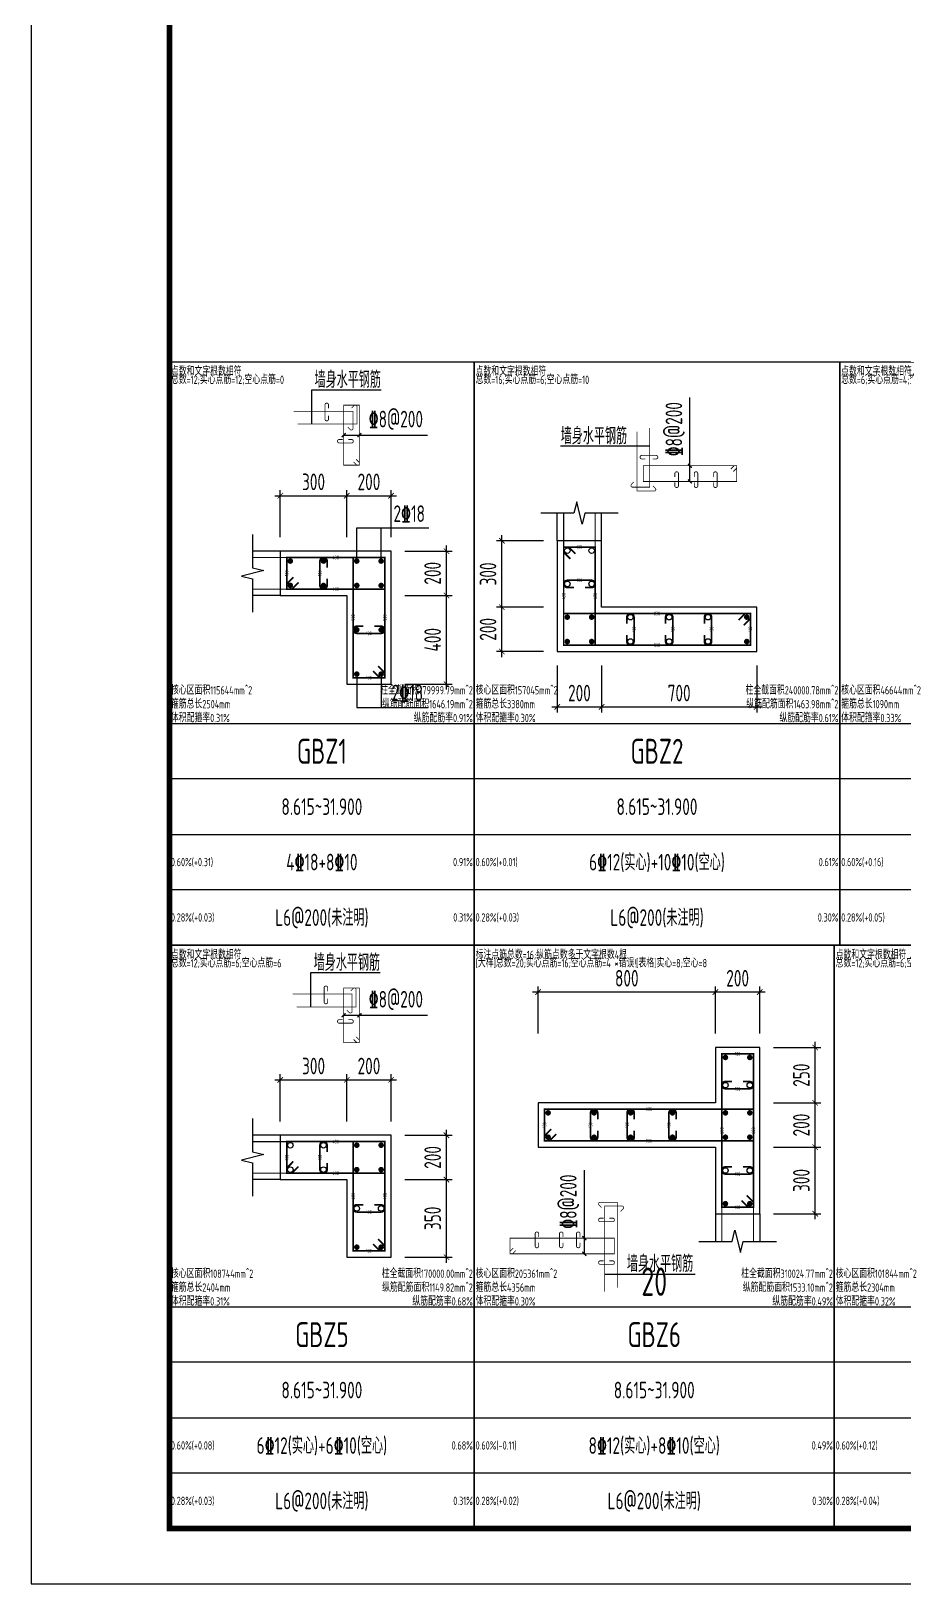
# Model space of a CAD drawing. Extents: x -668857 to 143095, y -247466 to 228182.
# Drawn here: x -341719 to -325943, y -40342 to -12313 of the extents above; entities that cross this region are included whole.
import ezdxf
from ezdxf.enums import TextEntityAlignment as Align

# ---------------------------------------------------------------- set-up
doc = ezdxf.new("R2010")
doc.units = 0
doc.header["$LTSCALE"] = 1000
doc.layers.get('0').update_dxf_attribs({"linetype": 'CONTINUOUS'})
doc.layers.get('DEFPOINTS').update_dxf_attribs({"linetype": 'CONTINUOUS'})
for name, color, linetype in [('-TK', 7, 'CONTINUOUS'), ('COLU_DE_DIM', 3, 'CONTINUOUS'), ('COLU_DE_TH', 7, 'CONTINUOUS'), ('LABEL', 1, 'CONTINUOUS'), ('LINK', 6, 'CONTINUOUS'), ('LINK-INDEX', 6, 'CONTINUOUS'), ('link-墙筋', 6, 'CONTINUOUS'), ('REIN', 6, 'CONTINUOUS'), ('TAB', 7, 'CONTINUOUS'), ('TAB_TEXT', 7, 'CONTINUOUS'), ('TEXT25', 2, 'CONTINUOUS'), ('THIN', 7, 'CONTINUOUS'), ('z-计算配筋', 7, 'CONTINUOUS')]:
    doc.layers.add(name, color=color, linetype=linetype)
doc.layers.add('箍筋长度', color=3, linetype='CONTINUOUS', plot=False)
doc.layers.add('配箍校核', color=34, linetype='CONTINUOUS', plot=False)
doc.styles.add('BW_Rein', font='Tssdeng.shx', dxfattribs={"width": 0.7, "bigfont": 'hztxt.shx'})
doc.styles.add('TSSD_DIMENSION', font='Tssdeng.shx', dxfattribs={"width": 0.7, "bigfont": 'tssdchn.shx'})
doc.styles.add('TSSD_REIN', font='tssdeng.shx', dxfattribs={"width": 0.7, "height": 300, "bigfont": 'tssdchn.shx'})
doc.dimstyles.new('TSSD_25_100', dxfattribs={"dimtxt": 300, "dimasz": 100, "dimexe": 100, "dimexo": 250, "dimgap": 100, "dimtad": 1, "dimdec": 0, "dimlfac": 0.25, "dimzin": 0, "dimdsep": 46, "dimtxsty": 'TSSD_DIMENSION', "dimblk": 'ARCHTICK', "dimcen": 0, "dimdle": 100, "dimclrt": 7, "dimadec": 0, "dimazin": 0, "dimtfac": 1, "dimtdec": 0, "dimtix": 1, "dimtmove": 2, "dimatfit": 3, "dimldrblk": 'ARCHTICK', "dimfxl": 0, "dimtolj": 1, "dimtzin": 0, "dimarcsym": 0})

# ---------------------------------------------------------------- blocks, each defined once
blk = doc.blocks.new('_ArchTick')
at = {"color": 0, "linetype": 'ByBlock', "const_width": 0.15}
blk.add_lwpolyline([(-0.5, -0.5), (0.5, 0.5)], dxfattribs=at)
blk = doc.blocks.new('*D1700')
at = {"layer": 'COLU_DE_DIM', "color": 0, "lineweight": -2}
for p, q in [((-337319, -20700), (-335919, -20700)), ((-337219, -21450), (-337219, -20600)), ((-336019, -21450), (-336019, -20600))]:
    blk.add_line(p, q, dxfattribs=at)
at = {"layer": 'DEFPOINTS', "color": 0}
for p in [(-336019, -20700), (-337219, -21700), (-336019, -21700)]:
    blk.add_point(p, dxfattribs=at)
at = {"layer": 'COLU_DE_DIM', "color": 0, "lineweight": -2, "xscale": 100, "yscale": 100, "zscale": 100, "rotation": 180}
blk.add_blockref('_ArchTick', (-337219, -20700), dxfattribs=at)
at = {"layer": 'COLU_DE_DIM', "color": 0, "lineweight": -2, "xscale": 100, "yscale": 100, "zscale": 100}
blk.add_blockref('_ArchTick', (-336019, -20700), dxfattribs=at)
at = {"layer": 'COLU_DE_DIM', "color": 7, "insert": (-336619, -20450), "char_height": 300, "attachment_point": 5, "style": 'TSSD_DIMENSION'}
blk.add_mtext('\\A1;300', dxfattribs=at)
blk = doc.blocks.new('*D1701')
at = {"layer": 'COLU_DE_DIM', "color": 0, "lineweight": -2}
for p, q in [((-336119, -20700), (-335119, -20700)), ((-336019, -21450), (-336019, -20600)), ((-335219, -21450), (-335219, -20600))]:
    blk.add_line(p, q, dxfattribs=at)
at = {"layer": 'DEFPOINTS', "color": 0}
for p in [(-335219, -20700), (-336019, -21700), (-335219, -21700)]:
    blk.add_point(p, dxfattribs=at)
at = {"layer": 'COLU_DE_DIM', "color": 0, "lineweight": -2, "xscale": 100, "yscale": 100, "zscale": 100, "rotation": 180}
blk.add_blockref('_ArchTick', (-336019, -20700), dxfattribs=at)
at = {"layer": 'COLU_DE_DIM', "color": 0, "lineweight": -2, "xscale": 100, "yscale": 100, "zscale": 100}
blk.add_blockref('_ArchTick', (-335219, -20700), dxfattribs=at)
at = {"layer": 'COLU_DE_DIM', "color": 7, "insert": (-335619, -20450), "char_height": 300, "attachment_point": 5, "style": 'TSSD_DIMENSION'}
blk.add_mtext('\\A1;200', dxfattribs=at)
blk = doc.blocks.new('*D1702')
at = {"layer": 'COLU_DE_DIM', "color": 0, "lineweight": -2}
for p, q in [((-334219, -24200), (-334219, -22400)), ((-334969, -22500), (-334119, -22500)), ((-334969, -24100), (-334119, -24100))]:
    blk.add_line(p, q, dxfattribs=at)
at = {"layer": 'DEFPOINTS', "color": 0}
for p in [(-335219, -22500), (-334219, -22500), (-335219, -24100)]:
    blk.add_point(p, dxfattribs=at)
at = {"layer": 'COLU_DE_DIM', "color": 0, "lineweight": -2, "xscale": 100, "yscale": 100, "zscale": 100}
for p, rotation in [((-334219, -22500), 90), ((-334219, -24100), 270)]:
    blk.add_blockref('_ArchTick', p, dxfattribs=dict(at, rotation=rotation))
at = {"layer": 'COLU_DE_DIM', "color": 7, "insert": (-334469, -23300), "char_height": 300, "attachment_point": 5, "rotation": 90, "style": 'TSSD_DIMENSION'}
blk.add_mtext('\\A1;400', dxfattribs=at)
blk = doc.blocks.new('*D1703')
at = {"layer": 'COLU_DE_DIM', "color": 0, "lineweight": -2}
for p, q in [((-334969, -21700), (-334119, -21700)), ((-334219, -22600), (-334219, -21600)), ((-334969, -22500), (-334119, -22500))]:
    blk.add_line(p, q, dxfattribs=at)
at = {"layer": 'DEFPOINTS', "color": 0}
for p in [(-335219, -21700), (-334219, -21700), (-335219, -22500)]:
    blk.add_point(p, dxfattribs=at)
at = {"layer": 'COLU_DE_DIM', "color": 0, "lineweight": -2, "xscale": 100, "yscale": 100, "zscale": 100}
for p, rotation in [((-334219, -21700), 90), ((-334219, -22500), 270)]:
    blk.add_blockref('_ArchTick', p, dxfattribs=dict(at, rotation=rotation))
at = {"layer": 'COLU_DE_DIM', "color": 7, "insert": (-334469, -22100), "char_height": 300, "attachment_point": 5, "rotation": 90, "style": 'TSSD_DIMENSION'}
blk.add_mtext('\\A1;200', dxfattribs=at)
blk = doc.blocks.new('*D1656')
at = {"layer": 'COLU_DE_DIM', "color": 0, "lineweight": -2}
for p, q in [((-332219, -23762), (-332219, -24612)), ((-331419, -23762), (-331419, -24612)), ((-332319, -24512), (-331319, -24512))]:
    blk.add_line(p, q, dxfattribs=at)
at = {"layer": 'DEFPOINTS', "color": 0}
for p in [(-332219, -23512), (-331419, -23512), (-331419, -24512)]:
    blk.add_point(p, dxfattribs=at)
at = {"layer": 'COLU_DE_DIM', "color": 0, "lineweight": -2, "xscale": 100, "yscale": 100, "zscale": 100, "rotation": 180}
blk.add_blockref('_ArchTick', (-332219, -24512), dxfattribs=at)
at = {"layer": 'COLU_DE_DIM', "color": 0, "lineweight": -2, "xscale": 100, "yscale": 100, "zscale": 100}
blk.add_blockref('_ArchTick', (-331419, -24512), dxfattribs=at)
at = {"layer": 'COLU_DE_DIM', "color": 7, "insert": (-331819, -24262), "char_height": 300, "attachment_point": 5, "style": 'TSSD_DIMENSION'}
blk.add_mtext('\\A1;200', dxfattribs=at)
blk = doc.blocks.new('*D1657')
at = {"layer": 'COLU_DE_DIM', "color": 0, "lineweight": -2}
for p, q in [((-331419, -23762), (-331419, -24612)), ((-328619, -23762), (-328619, -24612)), ((-331519, -24512), (-328519, -24512))]:
    blk.add_line(p, q, dxfattribs=at)
at = {"layer": 'DEFPOINTS', "color": 0}
for p in [(-331419, -23512), (-328619, -23512), (-328619, -24512)]:
    blk.add_point(p, dxfattribs=at)
at = {"layer": 'COLU_DE_DIM', "color": 0, "lineweight": -2, "xscale": 100, "yscale": 100, "zscale": 100, "rotation": 180}
blk.add_blockref('_ArchTick', (-331419, -24512), dxfattribs=at)
at = {"layer": 'COLU_DE_DIM', "color": 0, "lineweight": -2, "xscale": 100, "yscale": 100, "zscale": 100}
blk.add_blockref('_ArchTick', (-328619, -24512), dxfattribs=at)
at = {"layer": 'COLU_DE_DIM', "color": 7, "insert": (-330019, -24262), "char_height": 300, "attachment_point": 5, "style": 'TSSD_DIMENSION'}
blk.add_mtext('\\A1;700', dxfattribs=at)
blk = doc.blocks.new('*D1658')
at = {"layer": 'COLU_DE_DIM', "color": 0, "lineweight": -2}
for p, q in [((-333219, -23612), (-333219, -22612)), ((-332469, -22712), (-333319, -22712)), ((-332469, -23512), (-333319, -23512))]:
    blk.add_line(p, q, dxfattribs=at)
at = {"layer": 'DEFPOINTS', "color": 0}
for p in [(-333219, -22712), (-332219, -22712), (-332219, -23512)]:
    blk.add_point(p, dxfattribs=at)
at = {"layer": 'COLU_DE_DIM', "color": 0, "lineweight": -2, "xscale": 100, "yscale": 100, "zscale": 100}
for p, rotation in [((-333219, -22712), 90), ((-333219, -23512), 270)]:
    blk.add_blockref('_ArchTick', p, dxfattribs=dict(at, rotation=rotation))
at = {"layer": 'COLU_DE_DIM', "color": 7, "insert": (-333469, -23112), "char_height": 300, "attachment_point": 5, "rotation": 90, "style": 'TSSD_DIMENSION'}
blk.add_mtext('\\A1;200', dxfattribs=at)
blk = doc.blocks.new('*D1659')
at = {"layer": 'COLU_DE_DIM', "color": 0, "lineweight": -2}
for p, q in [((-332469, -21512), (-333319, -21512)), ((-333219, -22812), (-333219, -21412)), ((-332469, -22712), (-333319, -22712))]:
    blk.add_line(p, q, dxfattribs=at)
at = {"layer": 'DEFPOINTS', "color": 0}
for p in [(-333219, -21512), (-332219, -21512), (-332219, -22712)]:
    blk.add_point(p, dxfattribs=at)
at = {"layer": 'COLU_DE_DIM', "color": 0, "lineweight": -2, "xscale": 100, "yscale": 100, "zscale": 100}
for p, rotation in [((-333219, -21512), 90), ((-333219, -22712), 270)]:
    blk.add_blockref('_ArchTick', p, dxfattribs=dict(at, rotation=rotation))
at = {"layer": 'COLU_DE_DIM', "color": 7, "insert": (-333469, -22112), "char_height": 300, "attachment_point": 5, "rotation": 90, "style": 'TSSD_DIMENSION'}
blk.add_mtext('\\A1;300', dxfattribs=at)
blk = doc.blocks.new('*D1245')
at = {"layer": 'COLU_DE_DIM', "color": 0, "lineweight": -2}
for p, q in [((-337318.538956, -31243.494037), (-335918.538956, -31243.494037)), ((-337218.538956, -31993.494037), (-337218.538956, -31143.494037)), ((-336018.538956, -31993.494037), (-336018.538956, -31143.494037))]:
    blk.add_line(p, q, dxfattribs=at)
at = {"layer": 'DEFPOINTS', "color": 0}
for p in [(-336018.538956, -31243.494037), (-337218.538956, -32243.494037), (-336018.538956, -32243.494037)]:
    blk.add_point(p, dxfattribs=at)
at = {"layer": 'COLU_DE_DIM', "color": 0, "lineweight": -2, "xscale": 100, "yscale": 100, "zscale": 100, "rotation": 180}
blk.add_blockref('_ArchTick', (-337218.538956, -31243.494037), dxfattribs=at)
at = {"layer": 'COLU_DE_DIM', "color": 0, "lineweight": -2, "xscale": 100, "yscale": 100, "zscale": 100}
blk.add_blockref('_ArchTick', (-336018.538956, -31243.494037), dxfattribs=at)
at = {"layer": 'COLU_DE_DIM', "color": 7, "insert": (-336618.538956, -30993.494037), "char_height": 300, "attachment_point": 5, "style": 'TSSD_DIMENSION'}
blk.add_mtext('\\A1;300', dxfattribs=at)
blk = doc.blocks.new('*D1246')
at = {"layer": 'COLU_DE_DIM', "color": 0, "lineweight": -2}
for p, q in [((-336118.538956, -31243.494037), (-335118.538956, -31243.494037)), ((-336018.538956, -31993.494037), (-336018.538956, -31143.494037)), ((-335218.538956, -31993.494037), (-335218.538956, -31143.494037))]:
    blk.add_line(p, q, dxfattribs=at)
at = {"layer": 'DEFPOINTS', "color": 0}
for p in [(-335218.538956, -31243.494037), (-336018.538956, -32243.494037), (-335218.538956, -32243.494037)]:
    blk.add_point(p, dxfattribs=at)
at = {"layer": 'COLU_DE_DIM', "color": 0, "lineweight": -2, "xscale": 100, "yscale": 100, "zscale": 100, "rotation": 180}
blk.add_blockref('_ArchTick', (-336018.538956, -31243.494037), dxfattribs=at)
at = {"layer": 'COLU_DE_DIM', "color": 0, "lineweight": -2, "xscale": 100, "yscale": 100, "zscale": 100}
blk.add_blockref('_ArchTick', (-335218.538956, -31243.494037), dxfattribs=at)
at = {"layer": 'COLU_DE_DIM', "color": 7, "insert": (-335618.538956, -30993.494037), "char_height": 300, "attachment_point": 5, "style": 'TSSD_DIMENSION'}
blk.add_mtext('\\A1;200', dxfattribs=at)
blk = doc.blocks.new('*D1247')
at = {"layer": 'COLU_DE_DIM', "color": 0, "lineweight": -2}
for p, q in [((-334969, -33043), (-334119, -33043)), ((-334219, -34543), (-334219, -32943)), ((-334969, -34443), (-334119, -34443))]:
    blk.add_line(p, q, dxfattribs=at)
at = {"layer": 'DEFPOINTS', "color": 0}
for p in [(-335219, -33043), (-334219, -33043), (-335219, -34443)]:
    blk.add_point(p, dxfattribs=at)
at = {"layer": 'COLU_DE_DIM', "color": 0, "lineweight": -2, "xscale": 100, "yscale": 100, "zscale": 100}
for p, rotation in [((-334219, -33043), 90), ((-334219, -34443), 270)]:
    blk.add_blockref('_ArchTick', p, dxfattribs=dict(at, rotation=rotation))
at = {"layer": 'COLU_DE_DIM', "color": 7, "insert": (-334469, -33743), "char_height": 300, "attachment_point": 5, "rotation": 90, "style": 'TSSD_DIMENSION'}
blk.add_mtext('\\A1;350', dxfattribs=at)
blk = doc.blocks.new('*D1248')
at = {"layer": 'COLU_DE_DIM', "color": 0, "lineweight": -2}
for p, q in [((-334218.538956, -33143.494037), (-334218.538956, -32143.494037)), ((-334968.538956, -32243.494037), (-334118.538956, -32243.494037)), ((-334968.538956, -33043.494037), (-334118.538956, -33043.494037))]:
    blk.add_line(p, q, dxfattribs=at)
at = {"layer": 'DEFPOINTS', "color": 0}
for p in [(-335218.538956, -32243.494037), (-334218.538956, -32243.494037), (-335218.538956, -33043.494037)]:
    blk.add_point(p, dxfattribs=at)
at = {"layer": 'COLU_DE_DIM', "color": 0, "lineweight": -2, "xscale": 100, "yscale": 100, "zscale": 100}
for p, rotation in [((-334218.538956, -32243.494037), 90), ((-334218.538956, -33043.494037), 270)]:
    blk.add_blockref('_ArchTick', p, dxfattribs=dict(at, rotation=rotation))
at = {"layer": 'COLU_DE_DIM', "color": 7, "insert": (-334468.538956, -32643.494037), "char_height": 300, "attachment_point": 5, "rotation": 90, "style": 'TSSD_DIMENSION'}
blk.add_mtext('\\A1;200', dxfattribs=at)
blk = doc.blocks.new('*D1240')
at = {"layer": 'COLU_DE_DIM', "color": 0, "lineweight": -2}
for p, q in [((-328313, -32459), (-327463, -32459)), ((-327563, -33759), (-327563, -32359)), ((-328313, -33659), (-327463, -33659))]:
    blk.add_line(p, q, dxfattribs=at)
at = {"layer": 'DEFPOINTS', "color": 0}
for p in [(-328563, -32459), (-327563, -32459), (-328563, -33659)]:
    blk.add_point(p, dxfattribs=at)
at = {"layer": 'COLU_DE_DIM', "color": 0, "lineweight": -2, "xscale": 100, "yscale": 100, "zscale": 100}
for p, rotation in [((-327563, -32459), 90), ((-327563, -33659), 270)]:
    blk.add_blockref('_ArchTick', p, dxfattribs=dict(at, rotation=rotation))
at = {"layer": 'COLU_DE_DIM', "color": 7, "insert": (-327813, -33059), "char_height": 300, "attachment_point": 5, "rotation": 90, "style": 'TSSD_DIMENSION'}
blk.add_mtext('\\A1;300', dxfattribs=at)
blk = doc.blocks.new('*D1241')
at = {"layer": 'COLU_DE_DIM', "color": 0, "lineweight": -2}
for p, q in [((-328313, -31659), (-327463, -31659)), ((-327563, -32559), (-327563, -31559)), ((-328313, -32459), (-327463, -32459))]:
    blk.add_line(p, q, dxfattribs=at)
at = {"layer": 'DEFPOINTS', "color": 0}
for p in [(-328563, -31659), (-327563, -31659), (-328563, -32459)]:
    blk.add_point(p, dxfattribs=at)
at = {"layer": 'COLU_DE_DIM', "color": 0, "lineweight": -2, "xscale": 100, "yscale": 100, "zscale": 100}
for p, rotation in [((-327563, -31659), 90), ((-327563, -32459), 270)]:
    blk.add_blockref('_ArchTick', p, dxfattribs=dict(at, rotation=rotation))
at = {"layer": 'COLU_DE_DIM', "color": 7, "insert": (-327813, -32059), "char_height": 300, "attachment_point": 5, "rotation": 90, "style": 'TSSD_DIMENSION'}
blk.add_mtext('\\A1;200', dxfattribs=at)
blk = doc.blocks.new('*D1242')
at = {"layer": 'COLU_DE_DIM', "color": 0, "lineweight": -2}
for p, q in [((-328313, -30659), (-327463, -30659)), ((-327563, -31759), (-327563, -30559)), ((-328313, -31659), (-327463, -31659))]:
    blk.add_line(p, q, dxfattribs=at)
at = {"layer": 'DEFPOINTS', "color": 0}
for p in [(-328563, -30659), (-327563, -30659), (-328563, -31659)]:
    blk.add_point(p, dxfattribs=at)
at = {"layer": 'COLU_DE_DIM', "color": 0, "lineweight": -2, "xscale": 100, "yscale": 100, "zscale": 100}
for p, rotation in [((-327563, -30659), 90), ((-327563, -31659), 270)]:
    blk.add_blockref('_ArchTick', p, dxfattribs=dict(at, rotation=rotation))
at = {"layer": 'COLU_DE_DIM', "color": 7, "insert": (-327813, -31159), "char_height": 300, "attachment_point": 5, "rotation": 90, "style": 'TSSD_DIMENSION'}
blk.add_mtext('\\A1;250', dxfattribs=at)
blk = doc.blocks.new('*D1243')
at = {"layer": 'COLU_DE_DIM', "color": 0, "lineweight": -2}
for p, q in [((-328463, -29659), (-329463, -29659)), ((-329363, -30409), (-329363, -29559)), ((-328563, -30409), (-328563, -29559))]:
    blk.add_line(p, q, dxfattribs=at)
at = {"layer": 'DEFPOINTS', "color": 0}
for p in [(-329363, -29659), (-329363, -30659), (-328563, -30659)]:
    blk.add_point(p, dxfattribs=at)
at = {"layer": 'COLU_DE_DIM', "color": 0, "lineweight": -2, "xscale": 100, "yscale": 100, "zscale": 100}
for p, rotation in [((-329363, -29659), 179.9999998932783), ((-328563, -29659), 359.9999998932783)]:
    blk.add_blockref('_ArchTick', p, dxfattribs=dict(at, rotation=rotation))
at = {"layer": 'COLU_DE_DIM', "color": 7, "insert": (-328963, -29409), "char_height": 300, "attachment_point": 5, "rotation": 360, "style": 'TSSD_DIMENSION'}
blk.add_mtext('\\A1;200', dxfattribs=at)
blk = doc.blocks.new('*D1244')
at = {"layer": 'COLU_DE_DIM', "color": 0, "lineweight": -2}
for p, q in [((-329263, -29659), (-332664, -29659)), ((-332564, -30409), (-332564, -29559)), ((-329363, -30409), (-329363, -29559))]:
    blk.add_line(p, q, dxfattribs=at)
at = {"layer": 'DEFPOINTS', "color": 0}
for p in [(-332564, -29659), (-332564, -30659), (-329363, -30659)]:
    blk.add_point(p, dxfattribs=at)
at = {"layer": 'COLU_DE_DIM', "color": 0, "lineweight": -2, "xscale": 100, "yscale": 100, "zscale": 100}
for p, rotation in [((-332564, -29659), 179.9999998932783), ((-329363, -29659), 359.9999998932783)]:
    blk.add_blockref('_ArchTick', p, dxfattribs=dict(at, rotation=rotation))
at = {"layer": 'COLU_DE_DIM', "color": 7, "insert": (-330964, -29409), "char_height": 300, "attachment_point": 5, "rotation": 360, "style": 'TSSD_DIMENSION'}
blk.add_mtext('\\A1;800', dxfattribs=at)
blk = doc.blocks.new('A1')
blk.add_lwpolyline([(0, 59400), (0, 0), (84100, 0), (84100, 59400)], close=True)
at = {"const_width": 100}
blk.add_lwpolyline([(2500, 58400), (2500, 1000), (83100, 1000), (83100, 58400)], close=True, dxfattribs=at)

msp = doc.modelspace()

# ---------------------------------------------------------------- linework, layer by layer
at = {"layer": 'COLU_DE_TH'}
for points in [[(-331418.52, -21512.09), (-332218.52, -21512.09), (-332218.52, -23512.09), (-328618.5, -23512.09), (-328618.5, -22712.09), (-331418.52, -22712.09), (-331418.52, -21512.09)], [(-337218.52, -21699.8), (-337218.52, -22499.8), (-336018.52, -22499.8), (-336018.52, -24099.79), (-335218.52, -24099.79), (-335218.52, -21699.8), (-337218.52, -21699.8)], [(-329363.5, -33658.79), (-328563.5, -33658.79), (-328563.5, -30658.79), (-329363.5, -30658.79), (-329363.5, -31658.79), (-332563.99, -31658.79), (-332563.99, -32458.79), (-329363.5, -32458.79), (-329363.5, -33658.79)], [(-337218.54, -32243.49), (-337218.54, -33043.49), (-336018.54, -33043.49), (-336018.54, -34443.49), (-335218.54, -34443.49), (-335218.54, -32243.49), (-337218.54, -32243.49)]]:
    msp.add_lwpolyline(points, close=True, dxfattribs=at)
at = {"layer": 'LABEL'}
for p, q in [((-329823.73, -20442.69), (-329823.73, -18930.19)), ((-336076.02, -19606.8), (-334563.52, -19606.8)), ((-335838.52, -21279.8), (-334536.55, -21279.8)), ((-335838.52, -21879.8), (-335838.52, -21279.8)), ((-335398.52, -21879.8), (-335398.52, -21279.8)), ((-335838.52, -23919.79), (-335838.52, -24519.79)), ((-335398.52, -23919.79), (-335398.52, -24519.79)), ((-335838.52, -24519.79), (-334558.52, -24519.79)), ((-336076.04, -30078.39), (-334563.54, -30078.39)), ((-331730.24, -34384.32), (-331730.24, -32871.82))]:
    msp.add_line(p, q, dxfattribs=at)
at = {"layer": 'LABEL', "const_width": 25}
for points in [[(-336111.38, -19642.16), (-336040.63, -19571.45)], [(-335826.38, -19642.16), (-335755.63, -19571.45)], [(-329788.38, -20193.05), (-329859.13, -20122.34)], [(-329788.38, -20478.05), (-329859.13, -20407.34)], [(-336111.43, -30113.74), (-336040.68, -30043.03)], [(-335826.43, -30113.74), (-335755.68, -30043.03)], [(-331694.89, -34134.68), (-331765.6, -34063.93)], [(-331694.89, -34419.68), (-331765.6, -34348.93)]]:
    msp.add_lwpolyline(points, dxfattribs=at)
at = {"layer": 'LINK', "const_width": 30}
for points in [[(-336891.6, -22264.8), (-337011.6, -22384.8), (-337103.52, -22384.8), (-337103.52, -21814.8), (-335333.52, -21814.8), (-335333.52, -22384.8), (-337103.52, -22384.8), (-337103.52, -22292.87), (-336983.52, -22172.87)], [(-335453.52, -23772.87), (-335333.52, -23892.87), (-335333.52, -23984.79), (-335903.52, -23984.79), (-335903.52, -21814.8), (-335333.52, -21814.8), (-335333.52, -23984.79), (-335425.44, -23984.79), (-335545.44, -23864.79)], [(-331983.52, -21839.02), (-332103.52, -21719.02), (-332103.52, -21627.09), (-331533.52, -21627.09), (-331533.52, -23397.09), (-332103.52, -23397.09), (-332103.52, -21627.09), (-332011.6, -21627.09), (-331891.6, -21747.09)], [(-328945.43, -22947.09), (-328825.43, -22827.09), (-328733.5, -22827.09), (-328733.5, -23397.09), (-332103.52, -23397.09), (-332103.52, -22827.09), (-328733.5, -22827.09), (-328733.5, -22919.02), (-328853.5, -23039.02)], [(-328798.5, -33331.87), (-328678.5, -33451.87), (-328678.5, -33543.79), (-329248.5, -33543.79), (-329248.5, -30773.79), (-328678.5, -30773.79), (-328678.5, -33543.79), (-328770.42, -33543.79), (-328890.42, -33423.79)], [(-332237.07, -32223.79), (-332357.07, -32343.79), (-332448.99, -32343.79), (-332448.99, -31773.79), (-328678.5, -31773.79), (-328678.5, -32343.79), (-332448.99, -32343.79), (-332448.99, -32251.86), (-332328.99, -32131.86)], [(-336891.62, -32808.49), (-337011.62, -32928.49), (-337103.54, -32928.49), (-337103.54, -32358.49), (-335333.54, -32358.49), (-335333.54, -32928.49), (-337103.54, -32928.49), (-337103.54, -32836.57), (-336983.54, -32716.57)], [(-335453.54, -34116.57), (-335333.54, -34236.57), (-335333.54, -34328.49), (-335903.54, -34328.49), (-335903.54, -32358.49), (-335333.54, -32358.49), (-335333.54, -34328.49), (-335425.46, -34328.49), (-335545.46, -34208.49)]]:
    msp.add_lwpolyline(points, dxfattribs=at)
for points in [[(-336373.52, -21999.8), (-336373.52, -21879.8, 1), (-336503.52, -21879.8), (-336503.52, -22319.8, 1), (-336373.52, -22319.8), (-336373.52, -22199.8)], [(-331718.52, -22357.09), (-331598.52, -22357.09, 1), (-331598.52, -22227.09), (-332038.52, -22227.09, 1), (-332038.52, -22357.09), (-331918.52, -22357.09)], [(-330963.52, -23212.09), (-330963.52, -23332.09, 1), (-330833.52, -23332.09), (-330833.52, -22892.09, 1), (-330963.52, -22892.09), (-330963.52, -23012.09)], [(-330263.51, -23212.09), (-330263.51, -23332.09, 1), (-330133.51, -23332.09), (-330133.51, -22892.09, 1), (-330263.51, -22892.09), (-330263.51, -23012.09)], [(-329563.51, -23212.09), (-329563.51, -23332.09, 1), (-329433.51, -23332.09), (-329433.51, -22892.09, 1), (-329563.51, -22892.09), (-329563.51, -23012.09)], [(-335718.52, -23054.79), (-335838.52, -23054.79, 1), (-335838.52, -23184.79), (-335398.52, -23184.79, 1), (-335398.52, -23054.79), (-335518.52, -23054.79)], [(-329063.5, -31273.79), (-329183.5, -31273.79, 1), (-329183.5, -31403.79), (-328743.5, -31403.79, 1), (-328743.5, -31273.79), (-328863.5, -31273.79)], [(-331489.06, -31958.79), (-331489.06, -31838.79, 1), (-331619.06, -31838.79), (-331619.06, -32278.79, 1), (-331489.06, -32278.79), (-331489.06, -32158.79)], [(-330829.42, -31958.79), (-330829.42, -31838.79, 1), (-330959.42, -31838.79), (-330959.42, -32278.79, 1), (-330829.42, -32278.79), (-330829.42, -32158.79)], [(-330074.3, -31958.79), (-330074.3, -31838.79, 1), (-330204.3, -31838.79), (-330204.3, -32278.79, 1), (-330074.3, -32278.79), (-330074.3, -32158.79)], [(-336373.54, -32543.49), (-336373.54, -32423.49, 1), (-336503.54, -32423.49), (-336503.54, -32863.49, 1), (-336373.54, -32863.49), (-336373.54, -32743.49)], [(-329063.5, -32813.79), (-329183.5, -32813.79, 1), (-329183.5, -32943.79), (-328743.5, -32943.79, 1), (-328743.5, -32813.79), (-328863.5, -32813.79)], [(-335718.54, -33498.49), (-335838.54, -33498.49, 1), (-335838.54, -33628.49), (-335398.54, -33628.49, 1), (-335398.54, -33498.49), (-335518.54, -33498.49)]]:
    msp.add_lwpolyline(points, format="xyb", dxfattribs=at)
at = {"layer": 'LINK-INDEX', "const_width": 15}
for points in [[(-336347.55, -19121.1), (-336347.55, -19061.1, 1), (-336412.55, -19061.1), (-336412.55, -19316.8, 1), (-336347.55, -19316.8), (-336347.55, -19256.8)], [(-336093.52, -19684.3), (-336153.52, -19684.3, 1), (-336153.52, -19749.3), (-335933.52, -19749.3, 1), (-335933.52, -19684.3), (-335993.52, -19684.3)], [(-330496.21, -20037.35), (-330436.21, -20037.35, 1), (-330436.21, -19972.35), (-330691.92, -19972.35, 1), (-330691.92, -20037.35), (-330631.92, -20037.35)], [(-330096.23, -20460.19), (-330096.23, -20520.19, 1), (-330031.23, -20520.19), (-330031.23, -20300.19, 1), (-330096.23, -20300.19), (-330096.23, -20360.19)], [(-329746.23, -20460.19), (-329746.23, -20520.19, 1), (-329681.23, -20520.19), (-329681.23, -20300.19, 1), (-329746.23, -20300.19), (-329746.23, -20360.19)], [(-329396.23, -20460.19), (-329396.23, -20520.19, 1), (-329331.23, -20520.19), (-329331.23, -20300.19, 1), (-329396.23, -20300.19), (-329396.23, -20360.19)], [(-336362.97, -29642.68), (-336362.97, -29582.68, 1), (-336427.97, -29582.68), (-336427.97, -29838.39, 1), (-336362.97, -29838.39), (-336362.97, -29778.39)], [(-336093.54, -30155.89), (-336153.54, -30155.89, 1), (-336153.54, -30220.89), (-335933.54, -30220.89, 1), (-335933.54, -30155.89), (-335993.54, -30155.89)], [(-331380.24, -33739.32), (-331440.24, -33739.32, 1), (-331440.24, -33804.32), (-331220.24, -33804.32, 1), (-331220.24, -33739.32), (-331280.24, -33739.32)], [(-332554.53, -34081.82), (-332554.53, -34021.82, 1), (-332619.53, -34021.82), (-332619.53, -34241.82, 1), (-332554.53, -34241.82), (-332554.53, -34181.82)], [(-332114.54, -34081.82), (-332114.54, -34021.82, 1), (-332179.54, -34021.82), (-332179.54, -34241.82, 1), (-332114.54, -34241.82), (-332114.54, -34181.82)], [(-331807.74, -34081.82), (-331807.74, -34021.82, 1), (-331872.74, -34021.82), (-331872.74, -34241.82, 1), (-331807.74, -34241.82), (-331807.74, -34181.82)], [(-331380.24, -34509.32), (-331440.24, -34509.32, 1), (-331440.24, -34574.32), (-331220.24, -34574.32, 1), (-331220.24, -34509.32), (-331280.24, -34509.32)]]:
    msp.add_lwpolyline(points, format="xyb", dxfattribs=at)
for points in [[(-335851.02, -20043.34), (-335791.02, -20103.34), (-335791.02, -20149.3), (-336076.02, -20149.3), (-336076.02, -19064.3), (-335791.02, -19064.3), (-335791.02, -20149.3), (-335836.98, -20149.3), (-335896.98, -20089.3)], [(-329087.19, -20217.69), (-329027.19, -20157.69), (-328981.22, -20157.69), (-328981.22, -20442.69), (-330666.23, -20442.69), (-330666.23, -20157.69), (-328981.22, -20157.69), (-328981.22, -20203.65), (-329041.22, -20263.65)], [(-335851.04, -30464.93), (-335791.04, -30524.93), (-335791.04, -30570.89), (-336076.04, -30570.89), (-336076.04, -29585.89), (-335791.04, -29585.89), (-335791.04, -30570.89), (-335837, -30570.89), (-335897, -30510.89)], [(-332966.78, -34324.32), (-333026.78, -34384.32), (-333072.74, -34384.32), (-333072.74, -34099.32), (-331187.74, -34099.32), (-331187.74, -34384.32), (-333072.74, -34384.32), (-333072.74, -34338.35), (-333012.74, -34278.35)]]:
    msp.add_lwpolyline(points, dxfattribs=at)
at = {"layer": 'LINK-INDEX', "color": 1, "const_width": 20}
for points in [[(-332103.52, -21727.09), (-332103.52, -21012.09)], [(-331533.52, -21727.09), (-331533.52, -21012.09)], [(-337003.52, -21814.8), (-337718.52, -21814.8)], [(-337003.52, -22384.8), (-337718.52, -22384.8)], [(-337003.54, -32358.49), (-337718.54, -32358.49)], [(-337003.54, -32928.49), (-337718.54, -32928.49)], [(-329248.5, -33443.79), (-329248.5, -34158.79)], [(-328678.5, -33443.79), (-328678.5, -34158.79)]]:
    msp.add_lwpolyline(points, dxfattribs=at)
at = {"layer": 'link-墙筋', "color": 152, "const_width": 12.5}
for points in [[(-336906.78, -19404.14), (-335836.78, -19404.14), (-335836.78, -19088.46, 0.41421356), (-335860.78, -19064.46), (-335869.27, -19064.46, 0.19891237), (-335886.24, -19071.49), (-335932.2, -19117.46)], [(-336977.65, -19174.3), (-335907.65, -19174.3), (-335907.65, -19489.98, -0.41421356), (-335931.65, -19513.98), (-335940.14, -19513.98, -0.19891237), (-335957.11, -19506.95), (-336003.07, -19460.99)], [(-330549.42, -19475.91), (-330549.42, -20545.91), (-330865.09, -20545.91, -0.41421356), (-330889.09, -20521.91), (-330889.09, -20513.43, -0.19891237), (-330882.06, -20496.46), (-330836.1, -20450.5)], [(-330779.25, -19546.78), (-330779.25, -20616.78), (-330463.58, -20616.78, 0.41421356), (-330439.58, -20592.78), (-330439.58, -20584.3, 0.19891237), (-330446.6, -20567.33), (-330492.57, -20521.37)], [(-336993.07, -29695.89), (-335923.07, -29695.89), (-335923.07, -30011.56, -0.41421356), (-335947.07, -30035.56), (-335955.56, -30035.56, -0.19891237), (-335972.53, -30028.53), (-336018.49, -29982.57)], [(-336922.2, -29925.72), (-335852.2, -29925.72), (-335852.2, -29610.05, 0.41421356), (-335876.2, -29586.05), (-335884.69, -29586.05, 0.19891237), (-335901.66, -29593.08), (-335947.62, -29639.04)], [(-331132.91, -34993.07), (-331132.91, -33451.76), (-331448.58, -33451.76, 0.41421356), (-331472.58, -33475.76), (-331472.58, -33484.25, 0.19891237), (-331465.56, -33501.22), (-331419.59, -33547.18)], [(-331362.74, -35063.94), (-331362.74, -33522.63), (-331047.07, -33522.63, -0.41421356), (-331023.07, -33546.63), (-331023.07, -33555.12, -0.19891237), (-331030.1, -33572.09), (-331076.06, -33618.05)]]:
    msp.add_lwpolyline(points, format="xyb", dxfattribs=at)
at = {"layer": 'REIN', "const_width": 50}
for points in [[(-337063.52, -21879.8, 1), (-337013.52, -21879.8, 1), (-337063.52, -21879.8)], [(-336463.52, -21879.8, 1), (-336413.52, -21879.8, 1), (-336463.52, -21879.8)], [(-335863.52, -21879.8, 1), (-335813.52, -21879.8, 1), (-335863.52, -21879.8)], [(-335423.52, -21879.8, 1), (-335373.52, -21879.8, 1), (-335423.52, -21879.8)], [(-337063.52, -22319.8, 1), (-337013.52, -22319.8, 1), (-337063.52, -22319.8)], [(-336463.52, -22319.8, 1), (-336413.52, -22319.8, 1), (-336463.52, -22319.8)], [(-335863.52, -22319.8, 1), (-335813.52, -22319.8, 1), (-335863.52, -22319.8)], [(-335423.52, -22319.8, 1), (-335373.52, -22319.8, 1), (-335423.52, -22319.8)], [(-332063.52, -22892.09, 1), (-332013.52, -22892.09, 1), (-332063.52, -22892.09)], [(-331623.52, -22892.09, 1), (-331573.52, -22892.09, 1), (-331623.52, -22892.09)], [(-328823.5, -22892.09, 1), (-328773.5, -22892.09, 1), (-328823.5, -22892.09)], [(-335863.52, -23119.79, 1), (-335813.52, -23119.79, 1), (-335863.52, -23119.79)], [(-335423.52, -23119.79, 1), (-335373.52, -23119.79, 1), (-335423.52, -23119.79)], [(-332063.52, -23332.09, 1), (-332013.52, -23332.09, 1), (-332063.52, -23332.09)], [(-331623.52, -23332.09, 1), (-331573.52, -23332.09, 1), (-331623.52, -23332.09)], [(-328823.5, -23332.09, 1), (-328773.5, -23332.09, 1), (-328823.5, -23332.09)], [(-335863.52, -23919.79, 1), (-335813.52, -23919.79, 1), (-335863.52, -23919.79)], [(-335423.52, -23919.79, 1), (-335373.52, -23919.79, 1), (-335423.52, -23919.79)], [(-329183.5, -30863.79, 1), (-329183.5, -30813.79, 1), (-329183.5, -30863.79)], [(-328743.5, -30863.79, 1), (-328743.5, -30813.79, 1), (-328743.5, -30863.79)], [(-332383.99, -31863.79, 1), (-332383.99, -31813.79, 1), (-332383.99, -31863.79)], [(-331579.06, -31838.79, 1), (-331529.06, -31838.79, 1), (-331579.06, -31838.79)], [(-330919.42, -31838.79, 1), (-330869.42, -31838.79, 1), (-330919.42, -31838.79)], [(-330164.3, -31838.79, 1), (-330114.3, -31838.79, 1), (-330164.3, -31838.79)], [(-329183.5, -31863.79, 1), (-329183.5, -31813.79, 1), (-329183.5, -31863.79)], [(-328743.5, -31863.79, 1), (-328743.5, -31813.79, 1), (-328743.5, -31863.79)], [(-332383.99, -32303.79, 1), (-332383.99, -32253.79, 1), (-332383.99, -32303.79)], [(-331579.06, -32278.79, 1), (-331529.06, -32278.79, 1), (-331579.06, -32278.79)], [(-330919.42, -32278.79, 1), (-330869.42, -32278.79, 1), (-330919.42, -32278.79)], [(-330164.3, -32278.79, 1), (-330114.3, -32278.79, 1), (-330164.3, -32278.79)], [(-329183.5, -32303.79, 1), (-329183.5, -32253.79, 1), (-329183.5, -32303.79)], [(-328743.5, -32303.79, 1), (-328743.5, -32253.79, 1), (-328743.5, -32303.79)], [(-335863.54, -32423.49, 1), (-335813.54, -32423.49, 1), (-335863.54, -32423.49)], [(-335423.54, -32423.49, 1), (-335373.54, -32423.49, 1), (-335423.54, -32423.49)], [(-335863.54, -32863.49, 1), (-335813.54, -32863.49, 1), (-335863.54, -32863.49)], [(-335423.54, -32863.49, 1), (-335373.54, -32863.49, 1), (-335423.54, -32863.49)], [(-329183.5, -33503.79, 1), (-329183.5, -33453.79, 1), (-329183.5, -33503.79)], [(-328743.5, -33503.79, 1), (-328743.5, -33453.79, 1), (-328743.5, -33503.79)], [(-335863.54, -34263.49, 1), (-335813.54, -34263.49, 1), (-335863.54, -34263.49)], [(-335423.54, -34263.49, 1), (-335373.54, -34263.49, 1), (-335423.54, -34263.49)]]:
    msp.add_lwpolyline(points, format="xyb", close=True, dxfattribs=at)
at = {"layer": 'REIN'}
for centre in [(-332038.52, -21692.09), (-331598.52, -21692.09), (-332038.52, -22292.09), (-331598.52, -22292.09), (-330898.52, -22892.09), (-330198.51, -22892.09), (-329498.51, -22892.09), (-330898.52, -23332.09), (-330198.51, -23332.09), (-329498.51, -23332.09), (-329183.5, -31338.79), (-328743.5, -31338.79), (-337038.54, -32423.49), (-336438.54, -32423.49), (-337038.54, -32863.49), (-336438.54, -32863.49), (-329183.5, -32878.79), (-328743.5, -32878.79), (-335838.54, -33563.49), (-335398.54, -33563.49)]:
    msp.add_circle(centre, 50, dxfattribs=at)
at = {"layer": 'TAB'}
for points in [[(-339218.52, -18282.54), (-333718.52, -18282.54), (-333718.52, -28812.09), (-339218.52, -28812.09), (-339218.52, -18282.54), (-339218.52, -24812.09), (-333718.52, -24812.09), (-333718.52, -25812.09), (-339218.52, -25812.09), (-339218.52, -26812.09), (-333718.52, -26812.09), (-333718.52, -27812.09), (-339218.52, -27812.09)], [(-333718.52, -18282.54), (-327118.5, -18282.54), (-327118.5, -28812.09), (-333718.52, -28812.09), (-333718.52, -18282.54), (-333718.52, -24812.09), (-327118.5, -24812.09), (-327118.5, -25812.09), (-333718.52, -25812.09), (-333718.52, -26812.09), (-327118.5, -26812.09), (-327118.5, -27812.09), (-333718.52, -27812.09)], [(-327118.5, -18282.54), (-322018.5, -18282.54), (-322018.5, -28812.09), (-327118.5, -28812.09), (-327118.5, -18282.54), (-327118.5, -24812.09), (-322018.5, -24812.09), (-322018.5, -25812.09), (-327118.5, -25812.09), (-327118.5, -26812.09), (-322018.5, -26812.09), (-322018.5, -27812.09), (-327118.5, -27812.09)], [(-339218.54, -28812.09), (-333718.54, -28812.09), (-333718.54, -39341.64), (-339218.54, -39341.64), (-339218.54, -28812.09), (-339218.54, -35341.64), (-333718.54, -35341.64), (-333718.54, -36341.64), (-339218.54, -36341.64), (-339218.54, -37341.64), (-333718.54, -37341.64), (-333718.54, -38341.64), (-339218.54, -38341.64)], [(-333718.54, -28812.09), (-327218.54, -28812.09), (-327218.54, -39341.64), (-333718.54, -39341.64), (-333718.54, -28812.09), (-333718.54, -35341.64), (-327218.54, -35341.64), (-327218.54, -36341.64), (-333718.54, -36341.64), (-333718.54, -37341.64), (-327218.54, -37341.64), (-327218.54, -38341.64), (-333718.54, -38341.64)], [(-327218.54, -28812.09), (-321718.54, -28812.09), (-321718.54, -39341.64), (-327218.54, -39341.64), (-327218.54, -28812.09), (-327218.54, -35341.64), (-321718.54, -35341.64), (-321718.54, -36341.64), (-327218.54, -36341.64), (-327218.54, -37341.64), (-321718.54, -37341.64), (-321718.54, -38341.64), (-327218.54, -38341.64)]]:
    msp.add_lwpolyline(points, dxfattribs=at)
at = {"layer": 'THIN'}
for p, q in [((-332218.52, -21512.09), (-332218.52, -21012.09)), ((-331418.52, -21512.09), (-331418.52, -21012.09)), ((-337218.52, -21699.8), (-337718.52, -21699.8)), ((-337218.52, -22499.8), (-337718.52, -22499.8)), ((-337218.54, -32243.49), (-337718.54, -32243.49)), ((-337218.54, -33043.49), (-337718.54, -33043.49)), ((-329363.5, -33658.79), (-329363.5, -34158.79)), ((-328563.5, -33658.79), (-328563.5, -34158.79))]:
    msp.add_line(p, q, dxfattribs=at)
for points in [[(-331118.52, -21012.09), (-331718.52, -21012.09), (-331768.52, -21212.09), (-331868.52, -20812.09), (-331918.52, -21012.09), (-332518.52, -21012.09)], [(-337718.52, -21399.8), (-337718.52, -21999.8), (-337518.52, -22049.8), (-337918.52, -22149.8), (-337718.52, -22199.8), (-337718.52, -22799.8)], [(-337718.54, -31943.49), (-337718.54, -32543.49), (-337518.54, -32593.49), (-337918.54, -32693.49), (-337718.54, -32743.49), (-337718.54, -33343.49)], [(-329663.5, -34158.79), (-329063.5, -34158.79), (-329013.5, -33958.79), (-328913.5, -34358.79), (-328863.5, -34158.79), (-328263.5, -34158.79)]]:
    msp.add_lwpolyline(points, dxfattribs=at)
at = {"layer": 'z-计算配筋'}
for p, q in [((-336652.75, -19404.14), (-336652.75, -18786.46)), ((-336652.75, -18786.46), (-335398.11, -18786.46)), ((-330549.42, -19804.02), (-332160.4, -19804.02)), ((-336668.17, -29925.72), (-336668.17, -29308.04)), ((-336668.17, -29308.04), (-335413.53, -29308.04)), ((-329731.71, -34758.11), (-331362.74, -34758.11))]:
    msp.add_line(p, q, dxfattribs=at)

# ---------------------------------------------------------------- block references
at = {"layer": '-TK'}
msp.add_blockref('A1', (-341718.52, -40341.64), dxfattribs=at)

# ---------------------------------------------------------------- texts
at = {"layer": 'TAB_TEXT', "style": 'TSSD_REIN', "width": 0.7}
for s, height, p in [('GBZ1', 450, (-336468.52, -25312.09)), ('GBZ2', 450, (-330418.51, -25312.09)), ('8.615~31.900', 300, (-336468.52, -26312.09)), ('8.615~31.900', 300, (-330418.51, -26312.09)), ('L6@200(未注明)', 300, (-336468.52, -28312.09)), ('L6@200(未注明)', 300, (-330418.51, -28312.09)), ('GBZ5', 450, (-336468.54, -35841.64)), ('GBZ6', 450, (-330468.54, -35841.64)), ('8.615~31.900', 300, (-336468.54, -36841.64)), ('8.615~31.900', 300, (-330468.54, -36841.64)), ('L6@200(未注明)', 300, (-336468.54, -38841.64)), ('L6@200(未注明)', 300, (-330468.54, -38841.64))]:
    msp.add_text(s, height=height, dxfattribs=at).set_placement(p, align=Align.MIDDLE)
at = {"layer": 'TAB_TEXT', "color": 1, "style": 'TSSD_REIN', "width": 0.7}
for s, p in [('4%%13218+8%%13210', (-336468.52, -27312.09)), ('6%%13212(实心)+10%%13210(空心)', (-330418.51, -27312.09)), ('6%%13212(实心)+6%%13210(空心)', (-336468.54, -37841.64)), ('8%%13212(实心)+8%%13210(空心)', (-330468.54, -37841.64))]:
    msp.add_text(s, height=300, dxfattribs=at).set_placement(p, align=Align.MIDDLE)
at = {"layer": 'TEXT25', "style": 'TSSD_REIN', "width": 0.7}
for rotation, p in [(89.999998, (-329873.73, -19990.19)), (90, (-331780.24, -33931.82))]:
    msp.add_text('%%1328@200', height=300, rotation=rotation, dxfattribs=at).set_placement(p, align=Align.BOTTOM_LEFT)
for p in [(-335623.52, -19556.8), (-335623.54, -30028.39)]:
    msp.add_text('%%1328@200', height=300, dxfattribs=at).set_placement(p, align=Align.BOTTOM_LEFT)
at = {"layer": 'TEXT25', "color": 1, "style": 'TSSD_REIN', "width": 0.7}
for rotation, p in [(0.000002, (-335175.72, -21263.74)), (359.999998, (-335209.48, -24499.91))]:
    msp.add_text('2%%13218', height=300, rotation=rotation, dxfattribs=at).set_placement(p, align=Align.BOTTOM_LEFT)
at = {"layer": 'z-计算配筋', "style": 'TSSD_REIN', "width": 0.7}
for p in [(-336001.53, -18603.44), (-331556.98, -19621), (-336016.96, -29125.02), (-330363.26, -34559.43)]:
    msp.add_text('墙身水平钢筋', height=300, dxfattribs=at).set_placement(p, align=Align.MIDDLE_CENTER)
at = {"layer": '箍筋长度', "style": 'BW_Rein', "width": 0.7}
for s, p in [('438', (-336218.52, -21814.8)), ('138', (-331818.52, -21627.09)), ('138', (-331818.52, -22227.09)), ('838', (-330418.51, -22827.09)), ('838', (-330418.51, -23397.09)), ('138', (-335618.52, -23984.79)), ('438', (-336218.54, -32358.49)), ('138', (-335618.54, -34328.49))]:
    msp.add_text(s, height=65, dxfattribs=at).set_placement(p, align=Align.MIDDLE_CENTER)
for s, rotation, p in [('138', 90, (-337103.52, -22099.8)), ('138', 90, (-336503.52, -22099.8)), ('438', 360, (-336218.52, -22384.8)), ('438', 90, (-332103.52, -22512.09)), ('438', 90, (-331533.52, -22512.09)), ('538', 90, (-335903.52, -22899.79)), ('538', 90, (-335333.52, -22899.79)), ('138', 360, (-335618.52, -23184.79)), ('138', 90, (-330833.52, -23112.09)), ('138', 90, (-330133.51, -23112.09)), ('138', 90, (-329433.51, -23112.09)), ('138', 90, (-328733.5, -23112.09)), ('138', 360, (-328963.5, -30773.79)), ('138', 360, (-328963.5, -31403.79)), ('938', 359.999975, (-330563.75, -31773.79)), ('138', 89.999957, (-332448.99, -32058.79)), ('138', 90, (-331619.06, -32058.79)), ('138', 90, (-330959.42, -32058.79)), ('138', 90, (-330204.3, -32058.79)), ('688', 90, (-329248.5, -32158.79)), ('688', 90, (-328678.5, -32158.79)), ('938', 359.999975, (-330563.75, -32343.79)), ('138', 90, (-337103.54, -32643.49)), ('138', 90, (-336503.54, -32643.49)), ('438', 360, (-336218.54, -32928.49)), ('138', 359.999957, (-328963.5, -32943.79)), ('488', 90, (-335903.54, -33343.49)), ('488', 90, (-335333.54, -33343.49)), ('138', 360, (-335618.54, -33628.49)), ('138', 360, (-328963.5, -33543.79))]:
    msp.add_text(s, height=65, rotation=rotation, dxfattribs=at).set_placement(p, align=Align.MIDDLE_CENTER)
at = {"layer": '配箍校核', "style": 'BW_Rein', "width": 0.7}
for s, p in [('点数和文字根数相符', (-339193.52, -18532.54)), ('点数和文字根数相符', (-333693.52, -18532.54)), ('点数和文字根数相符', (-327093.5, -18532.54)), ('总数=12;实心点筋=12;空心点筋=0', (-339193.52, -18682.54)), ('总数=16;实心点筋=6;空心点筋=10', (-333693.52, -18682.54)), ('总数=6;实心点筋=4;空心点筋=2', (-327093.5, -18682.54)), ('核心区面积115644mm^ 2', (-339193.52, -24287.09)), ('箍筋总长2504mm', (-339193.52, -24537.09)), ('核心区面积157045mm^ 2', (-333693.52, -24287.09)), ('箍筋总长3380mm', (-333693.52, -24537.09)), ('核心区面积46644mm^ 2', (-327093.5, -24287.09)), ('箍筋总长1090mm', (-327093.5, -24537.09)), ('体积配箍率0.31%', (-339193.52, -24787.09)), ('体积配箍率0.30%', (-333693.52, -24787.09)), ('体积配箍率0.33%', (-327093.5, -24787.09)), ('点数和文字根数相符', (-339193.54, -29062.09)), ('总数=12;实心点筋=6;空心点筋=6', (-339193.54, -29212.09)), ('点数和文字根数相符', (-327193.54, -29062.09)), ('总数=12;实心点筋=6;空心点筋=6', (-327193.54, -29212.09)), ('核心区面积108744mm^ 2', (-339193.54, -34816.64)), ('核心区面积205361mm^ 2', (-333693.54, -34816.64)), ('核心区面积101844mm^ 2', (-327193.54, -34816.64)), ('箍筋总长2404mm', (-339193.54, -35066.64)), ('箍筋总长4356mm', (-333693.54, -35066.64)), ('箍筋总长2304mm', (-327193.54, -35066.64)), ('体积配箍率0.31%', (-339193.54, -35316.64)), ('体积配箍率0.30%', (-333693.54, -35316.64)), ('体积配箍率0.32%', (-327193.54, -35316.64))]:
    msp.add_text(s, height=150, dxfattribs=at).set_placement(p)
for s, p in [('柱全截面积179999.79mm^ 2', (-333743.52, -24287.09)), ('纵筋配筋面积1646.19mm^ 2', (-333743.52, -24537.09)), ('柱全截面积240000.78mm^ 2', (-327143.5, -24287.09)), ('纵筋配筋面积1463.98mm^ 2', (-327143.5, -24537.09)), ('纵筋配筋率0.91%', (-333743.52, -24787.09)), ('纵筋配筋率0.61%', (-327143.5, -24787.09)), ('柱全截面积170000.00mm^ 2', (-333743.54, -34816.64)), ('柱全截面积310024.77mm^ 2', (-327243.54, -34816.64)), ('纵筋配筋面积1149.82mm^ 2', (-333743.54, -35066.64)), ('纵筋配筋面积1533.10mm^ 2', (-327243.54, -35066.64)), ('纵筋配筋率0.68%', (-333743.54, -35316.64)), ('纵筋配筋率0.49%', (-327243.54, -35316.64))]:
    msp.add_text(s, height=150, dxfattribs=at).set_placement(p, align=Align.RIGHT)
for s, p in [('0.60%(+0.31)', (-339193.52, -27312.09)), ('0.60%(+0.01)', (-333693.52, -27312.09)), ('0.60%(+0.16)', (-327093.5, -27312.09)), ('0.28%(+0.03)', (-339193.52, -28312.09)), ('0.28%(+0.03)', (-333693.52, -28312.09)), ('0.28%(+0.05)', (-327093.5, -28312.09)), ('0.60%(+0.08)', (-339193.54, -37841.64)), ('0.60%(+0.12)', (-327193.54, -37841.64)), ('0.28%(+0.03)', (-339193.54, -38841.64)), ('0.28%(+0.02)', (-333693.54, -38841.64)), ('0.28%(+0.04)', (-327193.54, -38841.64))]:
    msp.add_text(s, height=150, dxfattribs=at).set_placement(p, align=Align.MIDDLE_LEFT)
for s, p in [('0.91%', (-333743.52, -27312.09)), ('0.61%', (-327143.5, -27312.09)), ('0.31%', (-333743.52, -28312.09)), ('0.30%', (-327143.5, -28312.09)), ('0.68%', (-333743.54, -37841.64)), ('0.31%', (-333743.54, -38841.64)), ('0.30%', (-327243.54, -38841.64))]:
    msp.add_text(s, height=150, dxfattribs=at).set_placement(p, align=Align.MIDDLE_RIGHT)
at = {"layer": '配箍校核', "color": 1, "style": 'BW_Rein', "width": 0.7}
for s, p in [('标注点筋总数=16;纵筋点数多于文字根数4根', (-333693.54, -29062.09)), ('[大样]总数=20;实心点筋=16;空心点筋=4 *错误![表格]实心=8;空心=8', (-333693.54, -29212.09))]:
    msp.add_text(s, height=150, dxfattribs=at).set_placement(p)
msp.add_text('20', height=510, dxfattribs=at).set_placement((-330468.54, -34886.64), align=Align.MIDDLE_CENTER)
msp.add_text('0.60%(-0.11)', height=150, dxfattribs=at).set_placement((-333693.54, -37841.64), align=Align.MIDDLE_LEFT)
msp.add_text('0.49%', height=150, dxfattribs=at).set_placement((-327243.54, -37841.64), align=Align.MIDDLE_RIGHT)

# ---------------------------------------------------------------- dimensions: what is measured, and where the dimension line sits
at = {"layer": 'COLU_DE_DIM'}
for base, p1, p2, picture, middle in [((-336018.52, -20699.8), (-337218.52, -21699.8), (-336018.52, -21699.8), '*D1700', (-336618.52, -20449.8)), ((-335218.52, -20699.8), (-336018.52, -21699.8), (-335218.52, -21699.8), '*D1701', (-335618.52, -20449.8)), ((-331418.52, -24512.09), (-332218.52, -23512.09), (-331418.52, -23512.09), '*D1656', (-331818.52, -24262.09)), ((-328618.5, -24512.09), (-331418.52, -23512.09), (-328618.5, -23512.09), '*D1657', (-330018.51, -24262.09)), ((-336018.54, -31243.49), (-337218.54, -32243.49), (-336018.54, -32243.49), '*D1245', (-336618.54, -30993.49)), ((-335218.54, -31243.49), (-336018.54, -32243.49), (-335218.54, -32243.49), '*D1246', (-335618.54, -30993.49))]:
    dim = msp.add_linear_dim(base=base, p1=p1, p2=p2, dimstyle='TSSD_25_100', dxfattribs=at)
    dim.commit()
    dim.dimension.update_dxf_attribs({"geometry": picture, "text_midpoint": middle})
for base, p1, p2, angle, picture, middle in [((-333218.52, -21512.09), (-332218.52, -22712.09), (-332218.52, -21512.09), 90, '*D1659', (-333468.52, -22112.09)), ((-334218.52, -21699.8), (-335218.52, -22499.8), (-335218.52, -21699.8), 90, '*D1703', (-334468.52, -22099.8)), ((-334218.52, -22499.8), (-335218.52, -24099.79), (-335218.52, -22499.8), 90, '*D1702', (-334468.52, -23299.79)), ((-333218.52, -22712.09), (-332218.52, -23512.09), (-332218.52, -22712.09), 90, '*D1658', (-333468.52, -23112.09)), ((-332563.99, -29658.79), (-329363.5, -30658.79), (-332563.99, -30658.79), 180, '*D1244', (-330963.75, -29408.79)), ((-329363.5, -29658.79), (-328563.5, -30658.79), (-329363.5, -30658.79), 180, '*D1243', (-328963.5, -29408.79)), ((-327563.5, -30658.79), (-328563.5, -31658.79), (-328563.5, -30658.79), 90, '*D1242', (-327813.5, -31158.79)), ((-327563.5, -31658.79), (-328563.5, -32458.79), (-328563.5, -31658.79), 90, '*D1241', (-327813.5, -32058.79)), ((-334218.54, -32243.49), (-335218.54, -33043.49), (-335218.54, -32243.49), 90, '*D1248', (-334468.54, -32643.49)), ((-327563.5, -32458.79), (-328563.5, -33658.79), (-328563.5, -32458.79), 90, '*D1240', (-327813.5, -33058.79)), ((-334218.54, -33043.49), (-335218.54, -34443.49), (-335218.54, -33043.49), 90, '*D1247', (-334468.54, -33743.49))]:
    dim = msp.add_linear_dim(base=base, p1=p1, p2=p2, angle=angle, dimstyle='TSSD_25_100', dxfattribs=at)
    dim.commit()
    dim.dimension.update_dxf_attribs({"geometry": picture, "text_midpoint": middle})

doc.saveas('drawing.dxf')
